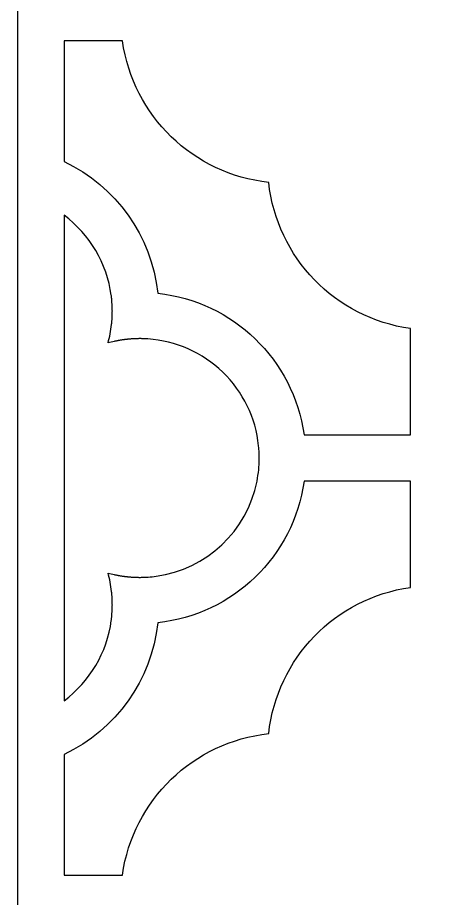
# Model space of a CAD drawing. Header units: centimetres. Extents: x -7.4 to -1.5, y -9 to 2.2.
# Drawn here: x -7.44 to -6.442, y -3.383 to -1.365 of the extents above; entities that cross this region are included whole.
import ezdxf

# ---------------------------------------------------------------- set-up
doc = ezdxf.new("R2010")
doc.units = ezdxf.units.CM
doc.header["$MEASUREMENT"] = 0
doc.layers.add('layer 1', color=7, linetype='Continuous')

msp = doc.modelspace()

# ---------------------------------------------------------------- linework, layer by layer
at = {"layer": 'layer 1', "color": 250}
for points, knots in [([(-7.43951, 2.23468), (-7.43951, 2.23468), (-7.33331, 2.23468), (-7.33331, 2.23468), (-7.33331, 2.23468), (-7.33331, 2.23468), (-1.60574, 2.23468), (-1.60574, 2.23468), (-1.60574, 2.23468), (-1.60574, 2.23468), (-1.49953, 2.23468), (-1.49953, 2.23468), (-1.49953, 2.23468), (-1.49953, 2.23468), (-1.49953, 2.12848), (-1.49953, 2.12848), (-1.49953, 2.12848), (-1.49953, 2.12848), (-1.49953, -8.89401), (-1.49953, -8.89401), (-1.49953, -8.89401), (-1.49953, -8.89401), (-1.49953, -9.00021), (-1.49953, -9.00021), (-1.49953, -9.00021), (-1.49953, -9.00021), (-1.60574, -9.00021), (-1.60574, -9.00021), (-1.60574, -9.00021), (-1.60574, -9.00021), (-7.33331, -9.00021), (-7.33331, -9.00021), (-7.33331, -9.00021), (-7.33331, -9.00021), (-7.43951, -9.00021), (-7.43951, -9.00021), (-7.43951, -9.00021), (-7.43951, -9.00021), (-7.43951, -8.89401), (-7.43951, -8.89401), (-7.43951, -8.89401), (-7.43951, -8.89401), (-7.43951, 2.12848), (-7.43951, 2.12848), (-7.43951, 2.12848), (-7.43951, 2.12848), (-7.43951, 2.23468), (-7.43951, 2.23468)], [0, 0, 0, 0, 0.0769231, 0.0769231, 0.0769231, 0.0769231, 0.1538462, 0.1538462, 0.1538462, 0.1538462, 0.2307692, 0.2307692, 0.2307692, 0.2307692, 0.3076923, 0.3076923, 0.3076923, 0.3076923, 0.3846154, 0.3846154, 0.3846154, 0.3846154, 0.4615385, 0.4615385, 0.4615385, 0.4615385, 0.5384615, 0.5384615, 0.5384615, 0.5384615, 0.6153846, 0.6153846, 0.6153846, 0.6153846, 0.6923077, 0.6923077, 0.6923077, 0.6923077, 0.7692308, 0.7692308, 0.7692308, 0.7692308, 0.8461538, 0.8461538, 0.8461538, 0.8461538, 1, 1, 1, 1]), ([(-7.33331, -1.41817), (-7.33331, -1.41817), (-7.3231, -1.41817), (-7.3231, -1.41817), (-7.3231, -1.41817), (-7.3231, -1.41817), (-7.25069, -1.41817), (-7.25069, -1.41817), (-7.25069, -1.41817), (-7.25069, -1.41817), (-7.19951, -1.41817), (-7.19951, -1.41817), (-7.19951, -1.41817), (-7.17531, -1.59033), (-7.03744, -1.72395), (-6.86457, -1.74245), (-6.86457, -1.74245), (-6.84596, -1.9153), (-6.71248, -2.05331), (-6.5403, -2.07738), (-6.5403, -2.07738), (-6.5403, -2.07738), (-6.5403, -2.12866), (-6.5403, -2.12866), (-6.5403, -2.12866), (-6.5403, -2.12866), (-6.5403, -2.15481), (-6.5403, -2.15481), (-6.5403, -2.15481), (-6.5403, -2.15481), (-6.5403, -2.2322), (-6.5403, -2.2322), (-6.5403, -2.2322), (-6.5403, -2.2322), (-6.5403, -2.32081), (-6.5403, -2.32081), (-6.5403, -2.32081), (-6.5403, -2.32081), (-6.66203, -2.32081), (-6.66203, -2.32081), (-6.66203, -2.32081), (-6.66203, -2.32081), (-6.78374, -2.32081), (-6.78374, -2.32081), (-6.78374, -2.32081), (-6.80795, -2.14866), (-6.94582, -2.01503), (-7.11868, -1.99654), (-7.11868, -1.99654), (-7.13302, -1.8654), (-7.21416, -1.75114), (-7.33331, -1.69451), (-7.33331, -1.69451), (-7.33331, -1.69451), (-7.33331, -1.41817), (-7.33331, -1.41817)], [0, 0, 0, 0, 0.0666667, 0.0666667, 0.0666667, 0.0666667, 0.1333333, 0.1333333, 0.1333333, 0.1333333, 0.2, 0.2, 0.2, 0.2, 0.2666667, 0.2666667, 0.2666667, 0.2666667, 0.3333333, 0.3333333, 0.3333333, 0.3333333, 0.4, 0.4, 0.4, 0.4, 0.4666667, 0.4666667, 0.4666667, 0.4666667, 0.5333333, 0.5333333, 0.5333333, 0.5333333, 0.6, 0.6, 0.6, 0.6, 0.6666667, 0.6666667, 0.6666667, 0.6666667, 0.7333333, 0.7333333, 0.7333333, 0.7333333, 0.8, 0.8, 0.8, 0.8, 0.8666667, 0.8666667, 0.8666667, 0.8666667, 1, 1, 1, 1]), ([(-7.33331, -1.8178), (-7.27401, -1.86182), (-7.23498, -1.92798), (-7.22508, -2.00118), (-7.22508, -2.00118), (-7.22508, -2.00118), (-7.22492, -2.00232), (-7.22492, -2.00232), (-7.22492, -2.00232), (-7.22492, -2.00232), (-7.22479, -2.00349), (-7.22479, -2.00349), (-7.22479, -2.00349), (-7.22479, -2.00349), (-7.22451, -2.00581), (-7.22451, -2.00581), (-7.22451, -2.00581), (-7.22451, -2.00581), (-7.2243, -2.00754), (-7.2243, -2.00754), (-7.2243, -2.00754), (-7.2243, -2.00754), (-7.22417, -2.0087), (-7.22417, -2.0087), (-7.22417, -2.0087), (-7.22417, -2.0087), (-7.224, -2.01044), (-7.224, -2.01044), (-7.224, -2.01044), (-7.224, -2.01044), (-7.22386, -2.01192), (-7.22386, -2.01192), (-7.22386, -2.01192), (-7.22386, -2.01192), (-7.22374, -2.01334), (-7.22374, -2.01334), (-7.22374, -2.01334), (-7.22374, -2.01334), (-7.22364, -2.01452), (-7.22364, -2.01452), (-7.22364, -2.01452), (-7.22364, -2.01452), (-7.22356, -2.01551), (-7.22356, -2.01551), (-7.22356, -2.01551), (-7.22356, -2.01551), (-7.22345, -2.01686), (-7.22345, -2.01686), (-7.22345, -2.01686), (-7.22345, -2.01686), (-7.22311, -2.02211), (-7.22311, -2.02211), (-7.22311, -2.02211), (-7.22311, -2.02211), (-7.22304, -2.02328), (-7.22304, -2.02328), (-7.22304, -2.02328), (-7.22304, -2.02328), (-7.223, -2.02446), (-7.223, -2.02446), (-7.223, -2.02446), (-7.223, -2.02446), (-7.22293, -2.02564), (-7.22293, -2.02564), (-7.22293, -2.02564), (-7.22293, -2.02564), (-7.22289, -2.02682), (-7.22289, -2.02682), (-7.22289, -2.02682), (-7.22289, -2.02682), (-7.22283, -2.02855), (-7.22283, -2.02855), (-7.22283, -2.02855), (-7.22283, -2.02855), (-7.22272, -2.03246), (-7.22272, -2.03246), (-7.22272, -2.03246), (-7.22272, -2.03246), (-7.22271, -2.03394), (-7.22271, -2.03394), (-7.22271, -2.03394), (-7.22271, -2.03394), (-7.22267, -2.03573), (-7.22267, -2.03573), (-7.22267, -2.03573), (-7.22267, -2.03573), (-7.22265, -2.03748), (-7.22265, -2.03748), (-7.22265, -2.03748), (-7.22265, -2.03748), (-7.22267, -2.03867), (-7.22267, -2.03867), (-7.22267, -2.03867), (-7.22267, -2.03867), (-7.22267, -2.03985), (-7.22267, -2.03985), (-7.22267, -2.03985), (-7.22267, -2.03985), (-7.22271, -2.04102), (-7.22271, -2.04102), (-7.22271, -2.04102), (-7.22271, -2.04102), (-7.22271, -2.0422), (-7.22271, -2.0422), (-7.22271, -2.0422), (-7.22271, -2.0422), (-7.22274, -2.04338), (-7.22274, -2.04338), (-7.22274, -2.04338), (-7.22274, -2.04338), (-7.22276, -2.04456), (-7.22276, -2.04456), (-7.22276, -2.04456), (-7.22276, -2.04456), (-7.22279, -2.04574), (-7.22279, -2.04574), (-7.22279, -2.04574), (-7.22279, -2.04574), (-7.22283, -2.04691), (-7.22283, -2.04691), (-7.22283, -2.04691), (-7.22283, -2.04691), (-7.22289, -2.04808), (-7.22289, -2.04808), (-7.22289, -2.04808), (-7.22289, -2.04808), (-7.22293, -2.04926), (-7.22293, -2.04926), (-7.22293, -2.04926), (-7.22293, -2.04926), (-7.223, -2.05045), (-7.223, -2.05045), (-7.223, -2.05045), (-7.223, -2.05045), (-7.22304, -2.0516), (-7.22304, -2.0516), (-7.22304, -2.0516), (-7.22304, -2.0516), (-7.22311, -2.05278), (-7.22311, -2.05278), (-7.22311, -2.05278), (-7.22311, -2.05278), (-7.22316, -2.05394), (-7.22316, -2.05394), (-7.22316, -2.05394), (-7.22316, -2.05394), (-7.22324, -2.05512), (-7.22324, -2.05512), (-7.22324, -2.05512), (-7.22324, -2.05512), (-7.2233, -2.05626), (-7.2233, -2.05626), (-7.2233, -2.05626), (-7.2233, -2.05626), (-7.2234, -2.05744), (-7.2234, -2.05744), (-7.2234, -2.05744), (-7.2234, -2.05744), (-7.22348, -2.0586), (-7.22348, -2.0586), (-7.22348, -2.0586), (-7.22348, -2.0586), (-7.22358, -2.05977), (-7.22358, -2.05977), (-7.22358, -2.05977), (-7.22358, -2.05977), (-7.22367, -2.06092), (-7.22367, -2.06092), (-7.22367, -2.06092), (-7.22367, -2.06092), (-7.2238, -2.06209), (-7.2238, -2.06209), (-7.2238, -2.06209), (-7.2238, -2.06209), (-7.22389, -2.06324), (-7.22389, -2.06324), (-7.22389, -2.06324), (-7.22389, -2.06324), (-7.224, -2.06439), (-7.224, -2.06439), (-7.224, -2.06439), (-7.224, -2.06439), (-7.22409, -2.06553), (-7.22409, -2.06553), (-7.22409, -2.06553), (-7.22409, -2.06553), (-7.22422, -2.06669), (-7.22422, -2.06669), (-7.22422, -2.06669), (-7.22422, -2.06669), (-7.22435, -2.06784), (-7.22435, -2.06784), (-7.22435, -2.06784), (-7.22593, -2.08221), (-7.22866, -2.09644), (-7.23252, -2.11037), (-7.23252, -2.11037), (-7.22779, -2.1091), (-7.22303, -2.10794), (-7.21825, -2.10689), (-7.21825, -2.10689), (-7.21825, -2.10689), (-7.21713, -2.10663), (-7.21713, -2.10663), (-7.21713, -2.10663), (-7.21713, -2.10663), (-7.21602, -2.10641), (-7.21602, -2.10641), (-7.21602, -2.10641), (-7.21602, -2.10641), (-7.2149, -2.10615), (-7.2149, -2.10615), (-7.2149, -2.10615), (-7.2149, -2.10615), (-7.21378, -2.10593), (-7.21378, -2.10593), (-7.21378, -2.10593), (-7.21378, -2.10593), (-7.21267, -2.10572), (-7.21267, -2.10572), (-7.21267, -2.10572), (-7.21267, -2.10572), (-7.21156, -2.1055), (-7.21156, -2.1055), (-7.21156, -2.1055), (-7.21156, -2.1055), (-7.21044, -2.10528), (-7.21044, -2.10528), (-7.21044, -2.10528), (-7.21044, -2.10528), (-7.20932, -2.10509), (-7.20932, -2.10509), (-7.20932, -2.10509), (-7.20932, -2.10509), (-7.20818, -2.10487), (-7.20818, -2.10487), (-7.20818, -2.10487), (-7.20818, -2.10487), (-7.20708, -2.10468), (-7.20708, -2.10468), (-7.20708, -2.10468), (-7.20708, -2.10468), (-7.20593, -2.10447), (-7.20593, -2.10447), (-7.20593, -2.10447), (-7.20593, -2.10447), (-7.20482, -2.10429), (-7.20482, -2.10429), (-7.20482, -2.10429), (-7.20482, -2.10429), (-7.20368, -2.1041), (-7.20368, -2.1041), (-7.20368, -2.1041), (-7.20368, -2.1041), (-7.20255, -2.10393), (-7.20255, -2.10393), (-7.20255, -2.10393), (-7.20255, -2.10393), (-7.20141, -2.10373), (-7.20141, -2.10373), (-7.20141, -2.10373), (-7.20141, -2.10373), (-7.20028, -2.10357), (-7.20028, -2.10357), (-7.20028, -2.10357), (-7.20028, -2.10357), (-7.19914, -2.1034), (-7.19914, -2.1034), (-7.19914, -2.1034), (-7.19914, -2.1034), (-7.19798, -2.10324), (-7.19798, -2.10324), (-7.19798, -2.10324), (-7.19798, -2.10324), (-7.19683, -2.10305), (-7.19683, -2.10305), (-7.19683, -2.10305), (-7.19683, -2.10305), (-7.19572, -2.10292), (-7.19572, -2.10292), (-7.19572, -2.10292), (-7.19572, -2.10292), (-7.19456, -2.10276), (-7.19456, -2.10276), (-7.19456, -2.10276), (-7.19456, -2.10276), (-7.19342, -2.10264), (-7.19342, -2.10264), (-7.19342, -2.10264), (-7.19342, -2.10264), (-7.19227, -2.10248), (-7.19227, -2.10248), (-7.19227, -2.10248), (-7.19227, -2.10248), (-7.19113, -2.10235), (-7.19113, -2.10235), (-7.19113, -2.10235), (-7.19113, -2.10235), (-7.18998, -2.10221), (-7.18998, -2.10221), (-7.18998, -2.10221), (-7.18998, -2.10221), (-7.18883, -2.10209), (-7.18883, -2.10209), (-7.18883, -2.10209), (-7.18883, -2.10209), (-7.18767, -2.10195), (-7.18767, -2.10195), (-7.18767, -2.10195), (-7.18767, -2.10195), (-7.18653, -2.10187), (-7.18653, -2.10187), (-7.18653, -2.10187), (-7.18653, -2.10187), (-7.18538, -2.10175), (-7.18538, -2.10175), (-7.18538, -2.10175), (-7.18538, -2.10175), (-7.18424, -2.10165), (-7.18424, -2.10165), (-7.18424, -2.10165), (-7.18424, -2.10165), (-7.18306, -2.10154), (-7.18306, -2.10154), (-7.18306, -2.10154), (-7.18306, -2.10154), (-7.18191, -2.10144), (-7.18191, -2.10144), (-7.18191, -2.10144), (-7.18191, -2.10144), (-7.18073, -2.10134), (-7.18073, -2.10134), (-7.18073, -2.10134), (-7.18073, -2.10134), (-7.17959, -2.10125), (-7.17959, -2.10125), (-7.17959, -2.10125), (-7.17959, -2.10125), (-7.1784, -2.10117), (-7.1784, -2.10117), (-7.1784, -2.10117), (-7.1784, -2.10117), (-7.17726, -2.1011), (-7.17726, -2.1011), (-7.17726, -2.1011), (-7.17726, -2.1011), (-7.17608, -2.10103), (-7.17608, -2.10103), (-7.17608, -2.10103), (-7.17608, -2.10103), (-7.17492, -2.10096), (-7.17492, -2.10096), (-7.17492, -2.10096), (-7.17492, -2.10096), (-7.17373, -2.1009), (-7.17373, -2.1009), (-7.17373, -2.1009), (-7.17373, -2.1009), (-7.17259, -2.10085), (-7.17259, -2.10085), (-7.17259, -2.10085), (-7.17259, -2.10085), (-7.1714, -2.10079), (-7.1714, -2.10079), (-7.1714, -2.10079), (-7.1714, -2.10079), (-7.17022, -2.10075), (-7.17022, -2.10075), (-7.17022, -2.10075), (-7.17022, -2.10075), (-7.16905, -2.10068), (-7.16905, -2.10068), (-7.16905, -2.10068), (-7.16905, -2.10068), (-7.16788, -2.10066), (-7.16788, -2.10066), (-7.16788, -2.10066), (-7.16788, -2.10066), (-7.1667, -2.10063), (-7.1667, -2.10063), (-7.1667, -2.10063), (-7.1667, -2.10063), (-7.16553, -2.1006), (-7.16553, -2.1006), (-7.16553, -2.1006), (-7.16553, -2.1006), (-7.16434, -2.10056), (-7.16434, -2.10056), (-7.16434, -2.10056), (-7.16434, -2.10056), (-7.16317, -2.10056), (-7.16317, -2.10056), (-7.16317, -2.10056), (-7.16317, -2.10056), (-7.16198, -2.10054), (-7.16198, -2.10054), (-7.16198, -2.10054), (-7.16198, -2.10054), (-7.16081, -2.10054), (-7.16081, -2.10054), (-7.16081, -2.10054), (-7.16081, -2.10054), (-7.15962, -2.10052), (-7.15962, -2.10052), (-7.15962, -2.10052), (-7.15962, -2.10052), (-7.15843, -2.10054), (-7.15843, -2.10054), (-7.15843, -2.10054), (-7.15843, -2.10054), (-7.157, -2.10055), (-7.157, -2.10055), (-7.157, -2.10055), (-7.157, -2.10055), (-7.15548, -2.10056), (-7.15548, -2.10056), (-7.15548, -2.10056), (-7.15548, -2.10056), (-7.15042, -2.1007), (-7.15042, -2.1007), (-7.15042, -2.1007), (-7.15042, -2.1007), (-7.14897, -2.10076), (-7.14897, -2.10076), (-7.14897, -2.10076), (-7.14897, -2.10076), (-7.14368, -2.10102), (-7.14368, -2.10102), (-7.14368, -2.10102), (-7.14368, -2.10102), (-7.14251, -2.10109), (-7.14251, -2.10109), (-7.14251, -2.10109), (-7.14251, -2.10109), (-7.14133, -2.10116), (-7.14133, -2.10116), (-7.14133, -2.10116), (-7.07697, -2.10558), (-7.01621, -2.13258), (-6.96978, -2.17735), (-6.96978, -2.17735), (-6.92333, -2.22214), (-6.89424, -2.28196), (-6.88766, -2.34614), (-6.88766, -2.34614), (-6.88766, -2.34614), (-6.88726, -2.3503), (-6.88726, -2.3503), (-6.88726, -2.3503), (-6.88726, -2.3503), (-6.88713, -2.35195), (-6.88713, -2.35195), (-6.88713, -2.35195), (-6.88684, -2.35573), (-6.88661, -2.35951), (-6.88645, -2.3633), (-6.88645, -2.3633), (-6.88645, -2.3633), (-6.88641, -2.36456), (-6.88641, -2.36456), (-6.88641, -2.36456), (-6.88641, -2.36456), (-6.88634, -2.36625), (-6.88634, -2.36625), (-6.88634, -2.36625), (-6.88634, -2.36625), (-6.88628, -2.36865), (-6.88628, -2.36865), (-6.88628, -2.36865), (-6.88628, -2.36865), (-6.88628, -2.36965), (-6.88628, -2.36965), (-6.88628, -2.36965), (-6.88628, -2.36965), (-6.88624, -2.37133), (-6.88624, -2.37133), (-6.88624, -2.37133), (-6.88624, -2.37133), (-6.88623, -2.37305), (-6.88623, -2.37305), (-6.88623, -2.37305), (-6.88623, -2.37305), (-6.88623, -2.37475), (-6.88623, -2.37475), (-6.88623, -2.37475), (-6.88623, -2.37475), (-6.88624, -2.37643), (-6.88624, -2.37643), (-6.88624, -2.37643), (-6.88624, -2.37643), (-6.88627, -2.3778), (-6.88627, -2.3778), (-6.88627, -2.3778), (-6.88627, -2.3778), (-6.88628, -2.37898), (-6.88628, -2.37898), (-6.88628, -2.37898), (-6.88628, -2.37898), (-6.88631, -2.38067), (-6.88631, -2.38067), (-6.88631, -2.38067), (-6.88631, -2.38067), (-6.88638, -2.38238), (-6.88638, -2.38238), (-6.88638, -2.38238), (-6.88638, -2.38238), (-6.88641, -2.38353), (-6.88641, -2.38353), (-6.88641, -2.38353), (-6.88658, -2.38791), (-6.88684, -2.39227), (-6.88719, -2.39664), (-6.88719, -2.39664), (-6.88719, -2.39664), (-6.88755, -2.40083), (-6.88755, -2.40083), (-6.88755, -2.40083), (-6.88846, -2.4096), (-6.88974, -2.41833), (-6.89141, -2.42698), (-6.89141, -2.42698), (-6.9139, -2.54138), (-7.00675, -2.62888), (-7.12225, -2.64473), (-7.12225, -2.64473), (-7.1283, -2.64557), (-7.13437, -2.64619), (-7.14046, -2.64661), (-7.14046, -2.64661), (-7.14046, -2.64661), (-7.1419, -2.64671), (-7.1419, -2.64671), (-7.1419, -2.64671), (-7.1419, -2.64671), (-7.14309, -2.64678), (-7.14309, -2.64678), (-7.14309, -2.64678), (-7.14309, -2.64678), (-7.14897, -2.64708), (-7.14897, -2.64708), (-7.14897, -2.64708), (-7.14897, -2.64708), (-7.15042, -2.64714), (-7.15042, -2.64714), (-7.15042, -2.64714), (-7.15042, -2.64714), (-7.15461, -2.64725), (-7.15461, -2.64725), (-7.15461, -2.64725), (-7.15461, -2.64725), (-7.15608, -2.64726), (-7.15608, -2.64726), (-7.15608, -2.64726), (-7.15608, -2.64726), (-7.15786, -2.6473), (-7.15786, -2.6473), (-7.15786, -2.6473), (-7.15786, -2.6473), (-7.15962, -2.64731), (-7.15962, -2.64731), (-7.15962, -2.64731), (-7.15962, -2.64731), (-7.16081, -2.6473), (-7.16081, -2.6473), (-7.16081, -2.6473), (-7.16081, -2.6473), (-7.16198, -2.6473), (-7.16198, -2.6473), (-7.16198, -2.6473), (-7.16198, -2.6473), (-7.16317, -2.64726), (-7.16317, -2.64726), (-7.16317, -2.64726), (-7.16317, -2.64726), (-7.16434, -2.64726), (-7.16434, -2.64726), (-7.16434, -2.64726), (-7.16434, -2.64726), (-7.16553, -2.64723), (-7.16553, -2.64723), (-7.16553, -2.64723), (-7.16553, -2.64723), (-7.1667, -2.64722), (-7.1667, -2.64722), (-7.1667, -2.64722), (-7.1667, -2.64722), (-7.16788, -2.64718), (-7.16788, -2.64718), (-7.16788, -2.64718), (-7.16788, -2.64718), (-7.16905, -2.64715), (-7.16905, -2.64715), (-7.16905, -2.64715), (-7.16905, -2.64715), (-7.17022, -2.64708), (-7.17022, -2.64708), (-7.17022, -2.64708), (-7.17022, -2.64708), (-7.1714, -2.64704), (-7.1714, -2.64704), (-7.1714, -2.64704), (-7.1714, -2.64704), (-7.17259, -2.64697), (-7.17259, -2.64697), (-7.17259, -2.64697), (-7.17259, -2.64697), (-7.17373, -2.64694), (-7.17373, -2.64694), (-7.17373, -2.64694), (-7.17373, -2.64694), (-7.17492, -2.64687), (-7.17492, -2.64687), (-7.17492, -2.64687), (-7.17492, -2.64687), (-7.17607, -2.64681), (-7.17607, -2.64681), (-7.17607, -2.64681), (-7.17607, -2.64681), (-7.17725, -2.64673), (-7.17725, -2.64673), (-7.17725, -2.64673), (-7.17725, -2.64673), (-7.17839, -2.64667), (-7.17839, -2.64667), (-7.17839, -2.64667), (-7.17839, -2.64667), (-7.17958, -2.64657), (-7.17958, -2.64657), (-7.17958, -2.64657), (-7.17958, -2.64657), (-7.18072, -2.64649), (-7.18072, -2.64649), (-7.18072, -2.64649), (-7.18072, -2.64649), (-7.1819, -2.64639), (-7.1819, -2.64639), (-7.1819, -2.64639), (-7.1819, -2.64639), (-7.18304, -2.6463), (-7.18304, -2.6463), (-7.18304, -2.6463), (-7.18304, -2.6463), (-7.1842, -2.64618), (-7.1842, -2.64618), (-7.1842, -2.64618), (-7.1842, -2.64618), (-7.18536, -2.64608), (-7.18536, -2.64608), (-7.18536, -2.64608), (-7.18536, -2.64608), (-7.18651, -2.64596), (-7.18651, -2.64596), (-7.18651, -2.64596), (-7.18651, -2.64596), (-7.18765, -2.64587), (-7.18765, -2.64587), (-7.18765, -2.64587), (-7.18765, -2.64587), (-7.18882, -2.64575), (-7.18882, -2.64575), (-7.18882, -2.64575), (-7.18882, -2.64575), (-7.18995, -2.64561), (-7.18995, -2.64561), (-7.18995, -2.64561), (-7.18995, -2.64561), (-7.1911, -2.64547), (-7.1911, -2.64547), (-7.1911, -2.64547), (-7.1911, -2.64547), (-7.19226, -2.64535), (-7.19226, -2.64535), (-7.19226, -2.64535), (-7.19226, -2.64535), (-7.1934, -2.64519), (-7.1934, -2.64519), (-7.1934, -2.64519), (-7.1934, -2.64519), (-7.19454, -2.64506), (-7.19454, -2.64506), (-7.19454, -2.64506), (-7.19454, -2.64506), (-7.1957, -2.64491), (-7.1957, -2.64491), (-7.1957, -2.64491), (-7.1957, -2.64491), (-7.19681, -2.64478), (-7.19681, -2.64478), (-7.19681, -2.64478), (-7.19681, -2.64478), (-7.19795, -2.6446), (-7.19795, -2.6446), (-7.19795, -2.6446), (-7.19795, -2.6446), (-7.1991, -2.64444), (-7.1991, -2.64444), (-7.1991, -2.64444), (-7.1991, -2.64444), (-7.20025, -2.64426), (-7.20025, -2.64426), (-7.20025, -2.64426), (-7.20025, -2.64426), (-7.20137, -2.6441), (-7.20137, -2.6441), (-7.20137, -2.6441), (-7.20137, -2.6441), (-7.20252, -2.64391), (-7.20252, -2.64391), (-7.20252, -2.64391), (-7.20252, -2.64391), (-7.20363, -2.64372), (-7.20363, -2.64372), (-7.20363, -2.64372), (-7.20363, -2.64372), (-7.20478, -2.64353), (-7.20478, -2.64353), (-7.20478, -2.64353), (-7.20478, -2.64353), (-7.2059, -2.64337), (-7.2059, -2.64337), (-7.2059, -2.64337), (-7.2059, -2.64337), (-7.20705, -2.64315), (-7.20705, -2.64315), (-7.20705, -2.64315), (-7.20705, -2.64315), (-7.20816, -2.64296), (-7.20816, -2.64296), (-7.20816, -2.64296), (-7.20816, -2.64296), (-7.20928, -2.64274), (-7.20928, -2.64274), (-7.20928, -2.64274), (-7.20928, -2.64274), (-7.2104, -2.64255), (-7.2104, -2.64255), (-7.2104, -2.64255), (-7.2104, -2.64255), (-7.21151, -2.64232), (-7.21151, -2.64232), (-7.21151, -2.64232), (-7.21151, -2.64232), (-7.21264, -2.64212), (-7.21264, -2.64212), (-7.21264, -2.64212), (-7.21264, -2.64212), (-7.21375, -2.64189), (-7.21375, -2.64189), (-7.21375, -2.64189), (-7.21375, -2.64189), (-7.21486, -2.64167), (-7.21486, -2.64167), (-7.21486, -2.64167), (-7.21486, -2.64167), (-7.21598, -2.64143), (-7.21598, -2.64143), (-7.21598, -2.64143), (-7.21598, -2.64143), (-7.21709, -2.6412), (-7.21709, -2.6412), (-7.21709, -2.6412), (-7.21709, -2.6412), (-7.21821, -2.64094), (-7.21821, -2.64094), (-7.21821, -2.64094), (-7.22299, -2.6399), (-7.22774, -2.63873), (-7.23246, -2.63745), (-7.23246, -2.63745), (-7.22865, -2.6514), (-7.22594, -2.66562), (-7.22436, -2.67999), (-7.22436, -2.67999), (-7.22436, -2.67999), (-7.22423, -2.68114), (-7.22423, -2.68114), (-7.22423, -2.68114), (-7.22423, -2.68114), (-7.22411, -2.68229), (-7.22411, -2.68229), (-7.22411, -2.68229), (-7.22411, -2.68229), (-7.224, -2.68344), (-7.224, -2.68344), (-7.224, -2.68344), (-7.224, -2.68344), (-7.22389, -2.68459), (-7.22389, -2.68459), (-7.22389, -2.68459), (-7.22389, -2.68459), (-7.2238, -2.68574), (-7.2238, -2.68574), (-7.2238, -2.68574), (-7.2238, -2.68574), (-7.22367, -2.68692), (-7.22367, -2.68692), (-7.22367, -2.68692), (-7.22367, -2.68692), (-7.22358, -2.68806), (-7.22358, -2.68806), (-7.22358, -2.68806), (-7.22358, -2.68806), (-7.22348, -2.68924), (-7.22348, -2.68924), (-7.22348, -2.68924), (-7.22348, -2.68924), (-7.2234, -2.69039), (-7.2234, -2.69039), (-7.2234, -2.69039), (-7.2234, -2.69039), (-7.2233, -2.69156), (-7.2233, -2.69156), (-7.2233, -2.69156), (-7.2233, -2.69156), (-7.22324, -2.69272), (-7.22324, -2.69272), (-7.22324, -2.69272), (-7.22324, -2.69272), (-7.22316, -2.69389), (-7.22316, -2.69389), (-7.22316, -2.69389), (-7.22316, -2.69389), (-7.22311, -2.69505), (-7.22311, -2.69505), (-7.22311, -2.69505), (-7.22311, -2.69505), (-7.22304, -2.69623), (-7.22304, -2.69623), (-7.22304, -2.69623), (-7.22304, -2.69623), (-7.223, -2.69739), (-7.223, -2.69739), (-7.223, -2.69739), (-7.223, -2.69739), (-7.22293, -2.69856), (-7.22293, -2.69856), (-7.22293, -2.69856), (-7.22293, -2.69856), (-7.22289, -2.69975), (-7.22289, -2.69975), (-7.22289, -2.69975), (-7.22289, -2.69975), (-7.22283, -2.70092), (-7.22283, -2.70092), (-7.22283, -2.70092), (-7.22283, -2.70092), (-7.22279, -2.7021), (-7.22279, -2.7021), (-7.22279, -2.7021), (-7.22279, -2.7021), (-7.22276, -2.70327), (-7.22276, -2.70327), (-7.22276, -2.70327), (-7.22276, -2.70327), (-7.22274, -2.70445), (-7.22274, -2.70445), (-7.22274, -2.70445), (-7.22274, -2.70445), (-7.22271, -2.70562), (-7.22271, -2.70562), (-7.22271, -2.70562), (-7.22271, -2.70562), (-7.22271, -2.70681), (-7.22271, -2.70681), (-7.22271, -2.70681), (-7.22271, -2.70681), (-7.22267, -2.70798), (-7.22267, -2.70798), (-7.22267, -2.70798), (-7.22267, -2.70798), (-7.22267, -2.70917), (-7.22267, -2.70917), (-7.22267, -2.70917), (-7.22267, -2.70917), (-7.22265, -2.71036), (-7.22265, -2.71036), (-7.22265, -2.71036), (-7.22265, -2.71036), (-7.22267, -2.71153), (-7.22267, -2.71153), (-7.22267, -2.71153), (-7.22267, -2.71153), (-7.22269, -2.71297), (-7.22269, -2.71297), (-7.22269, -2.71297), (-7.22269, -2.71297), (-7.22271, -2.7145), (-7.22271, -2.7145), (-7.22271, -2.7145), (-7.22271, -2.7145), (-7.22279, -2.71848), (-7.22279, -2.71848), (-7.22279, -2.71848), (-7.22279, -2.71848), (-7.22289, -2.72101), (-7.22289, -2.72101), (-7.22289, -2.72101), (-7.22289, -2.72101), (-7.22293, -2.7222), (-7.22293, -2.7222), (-7.22293, -2.7222), (-7.22293, -2.7222), (-7.223, -2.72337), (-7.223, -2.72337), (-7.223, -2.72337), (-7.223, -2.72337), (-7.22303, -2.7244), (-7.22303, -2.7244), (-7.22303, -2.7244), (-7.22303, -2.7244), (-7.22311, -2.72571), (-7.22311, -2.72571), (-7.22311, -2.72571), (-7.22311, -2.72571), (-7.22344, -2.73084), (-7.22344, -2.73084), (-7.22344, -2.73084), (-7.22344, -2.73084), (-7.22355, -2.73216), (-7.22355, -2.73216), (-7.22355, -2.73216), (-7.22355, -2.73216), (-7.22364, -2.73331), (-7.22364, -2.73331), (-7.22364, -2.73331), (-7.22364, -2.73331), (-7.22374, -2.73449), (-7.22374, -2.73449), (-7.22374, -2.73449), (-7.22374, -2.73449), (-7.22385, -2.73564), (-7.22385, -2.73564), (-7.22385, -2.73564), (-7.22385, -2.73564), (-7.22394, -2.73675), (-7.22394, -2.73675), (-7.22394, -2.73675), (-7.22394, -2.73675), (-7.22409, -2.7384), (-7.22409, -2.7384), (-7.22409, -2.7384), (-7.22409, -2.7384), (-7.22424, -2.73972), (-7.22424, -2.73972), (-7.22424, -2.73972), (-7.22424, -2.73972), (-7.22444, -2.74144), (-7.22444, -2.74144), (-7.22444, -2.74144), (-7.22444, -2.74144), (-7.22469, -2.74356), (-7.22469, -2.74356), (-7.22469, -2.74356), (-7.22469, -2.74356), (-7.22485, -2.74491), (-7.22485, -2.74491), (-7.22485, -2.74491), (-7.22485, -2.74491), (-7.22501, -2.74607), (-7.22501, -2.74607), (-7.22501, -2.74607), (-7.2348, -2.81947), (-7.27388, -2.88582), (-7.33331, -2.92998), (-7.33331, -2.92998), (-7.33331, -2.92998), (-7.33331, -1.8178), (-7.33331, -1.8178), (-7.33331, -1.8178), (-7.33331, -1.8178), (-7.33331, -1.8178), (-7.33331, -1.8178)], [0, 0, 0, 0, 0.0040984, 0.0040984, 0.0040984, 0.0040984, 0.0081967, 0.0081967, 0.0081967, 0.0081967, 0.0122951, 0.0122951, 0.0122951, 0.0122951, 0.0163934, 0.0163934, 0.0163934, 0.0163934, 0.0204918, 0.0204918, 0.0204918, 0.0204918, 0.0245902, 0.0245902, 0.0245902, 0.0245902, 0.0286885, 0.0286885, 0.0286885, 0.0286885, 0.0327869, 0.0327869, 0.0327869, 0.0327869, 0.0368852, 0.0368852, 0.0368852, 0.0368852, 0.0409836, 0.0409836, 0.0409836, 0.0409836, 0.045082, 0.045082, 0.045082, 0.045082, 0.0491803, 0.0491803, 0.0491803, 0.0491803, 0.0532787, 0.0532787, 0.0532787, 0.0532787, 0.057377, 0.057377, 0.057377, 0.057377, 0.0614754, 0.0614754, 0.0614754, 0.0614754, 0.0655738, 0.0655738, 0.0655738, 0.0655738, 0.0696721, 0.0696721, 0.0696721, 0.0696721, 0.0737705, 0.0737705, 0.0737705, 0.0737705, 0.0778689, 0.0778689, 0.0778689, 0.0778689, 0.0819672, 0.0819672, 0.0819672, 0.0819672, 0.0860656, 0.0860656, 0.0860656, 0.0860656, 0.0901639, 0.0901639, 0.0901639, 0.0901639, 0.0942623, 0.0942623, 0.0942623, 0.0942623, 0.0983607, 0.0983607, 0.0983607, 0.0983607, 0.102459, 0.102459, 0.102459, 0.102459, 0.1065574, 0.1065574, 0.1065574, 0.1065574, 0.1106557, 0.1106557, 0.1106557, 0.1106557, 0.1147541, 0.1147541, 0.1147541, 0.1147541, 0.1188525, 0.1188525, 0.1188525, 0.1188525, 0.1229508, 0.1229508, 0.1229508, 0.1229508, 0.1270492, 0.1270492, 0.1270492, 0.1270492, 0.1311475, 0.1311475, 0.1311475, 0.1311475, 0.1352459, 0.1352459, 0.1352459, 0.1352459, 0.1393443, 0.1393443, 0.1393443, 0.1393443, 0.1434426, 0.1434426, 0.1434426, 0.1434426, 0.147541, 0.147541, 0.147541, 0.147541, 0.1516393, 0.1516393, 0.1516393, 0.1516393, 0.1557377, 0.1557377, 0.1557377, 0.1557377, 0.1598361, 0.1598361, 0.1598361, 0.1598361, 0.1639344, 0.1639344, 0.1639344, 0.1639344, 0.1680328, 0.1680328, 0.1680328, 0.1680328, 0.1721311, 0.1721311, 0.1721311, 0.1721311, 0.1762295, 0.1762295, 0.1762295, 0.1762295, 0.1803279, 0.1803279, 0.1803279, 0.1803279, 0.1844262, 0.1844262, 0.1844262, 0.1844262, 0.1885246, 0.1885246, 0.1885246, 0.1885246, 0.192623, 0.192623, 0.192623, 0.192623, 0.1967213, 0.1967213, 0.1967213, 0.1967213, 0.2008197, 0.2008197, 0.2008197, 0.2008197, 0.204918, 0.204918, 0.204918, 0.204918, 0.2090164, 0.2090164, 0.2090164, 0.2090164, 0.2131148, 0.2131148, 0.2131148, 0.2131148, 0.2172131, 0.2172131, 0.2172131, 0.2172131, 0.2213115, 0.2213115, 0.2213115, 0.2213115, 0.2254098, 0.2254098, 0.2254098, 0.2254098, 0.2295082, 0.2295082, 0.2295082, 0.2295082, 0.2336066, 0.2336066, 0.2336066, 0.2336066, 0.2377049, 0.2377049, 0.2377049, 0.2377049, 0.2418033, 0.2418033, 0.2418033, 0.2418033, 0.2459016, 0.2459016, 0.2459016, 0.2459016, 0.25, 0.25, 0.25, 0.25, 0.2540984, 0.2540984, 0.2540984, 0.2540984, 0.2581967, 0.2581967, 0.2581967, 0.2581967, 0.2622951, 0.2622951, 0.2622951, 0.2622951, 0.2663934, 0.2663934, 0.2663934, 0.2663934, 0.2704918, 0.2704918, 0.2704918, 0.2704918, 0.2745902, 0.2745902, 0.2745902, 0.2745902, 0.2786885, 0.2786885, 0.2786885, 0.2786885, 0.2827869, 0.2827869, 0.2827869, 0.2827869, 0.2868852, 0.2868852, 0.2868852, 0.2868852, 0.2909836, 0.2909836, 0.2909836, 0.2909836, 0.295082, 0.295082, 0.295082, 0.295082, 0.2991803, 0.2991803, 0.2991803, 0.2991803, 0.3032787, 0.3032787, 0.3032787, 0.3032787, 0.307377, 0.307377, 0.307377, 0.307377, 0.3114754, 0.3114754, 0.3114754, 0.3114754, 0.3155738, 0.3155738, 0.3155738, 0.3155738, 0.3196721, 0.3196721, 0.3196721, 0.3196721, 0.3237705, 0.3237705, 0.3237705, 0.3237705, 0.3278689, 0.3278689, 0.3278689, 0.3278689, 0.3319672, 0.3319672, 0.3319672, 0.3319672, 0.3360656, 0.3360656, 0.3360656, 0.3360656, 0.3401639, 0.3401639, 0.3401639, 0.3401639, 0.3442623, 0.3442623, 0.3442623, 0.3442623, 0.3483607, 0.3483607, 0.3483607, 0.3483607, 0.352459, 0.352459, 0.352459, 0.352459, 0.3565574, 0.3565574, 0.3565574, 0.3565574, 0.3606557, 0.3606557, 0.3606557, 0.3606557, 0.3647541, 0.3647541, 0.3647541, 0.3647541, 0.3688525, 0.3688525, 0.3688525, 0.3688525, 0.3729508, 0.3729508, 0.3729508, 0.3729508, 0.3770492, 0.3770492, 0.3770492, 0.3770492, 0.3811475, 0.3811475, 0.3811475, 0.3811475, 0.3852459, 0.3852459, 0.3852459, 0.3852459, 0.3893443, 0.3893443, 0.3893443, 0.3893443, 0.3934426, 0.3934426, 0.3934426, 0.3934426, 0.397541, 0.397541, 0.397541, 0.397541, 0.4016393, 0.4016393, 0.4016393, 0.4016393, 0.4057377, 0.4057377, 0.4057377, 0.4057377, 0.4098361, 0.4098361, 0.4098361, 0.4098361, 0.4139344, 0.4139344, 0.4139344, 0.4139344, 0.4180328, 0.4180328, 0.4180328, 0.4180328, 0.4221311, 0.4221311, 0.4221311, 0.4221311, 0.4262295, 0.4262295, 0.4262295, 0.4262295, 0.4303279, 0.4303279, 0.4303279, 0.4303279, 0.4344262, 0.4344262, 0.4344262, 0.4344262, 0.4385246, 0.4385246, 0.4385246, 0.4385246, 0.442623, 0.442623, 0.442623, 0.442623, 0.4467213, 0.4467213, 0.4467213, 0.4467213, 0.4508197, 0.4508197, 0.4508197, 0.4508197, 0.454918, 0.454918, 0.454918, 0.454918, 0.4590164, 0.4590164, 0.4590164, 0.4590164, 0.4631148, 0.4631148, 0.4631148, 0.4631148, 0.4672131, 0.4672131, 0.4672131, 0.4672131, 0.4713115, 0.4713115, 0.4713115, 0.4713115, 0.4754098, 0.4754098, 0.4754098, 0.4754098, 0.4795082, 0.4795082, 0.4795082, 0.4795082, 0.4836066, 0.4836066, 0.4836066, 0.4836066, 0.4877049, 0.4877049, 0.4877049, 0.4877049, 0.4918033, 0.4918033, 0.4918033, 0.4918033, 0.4959016, 0.4959016, 0.4959016, 0.4959016, 0.5, 0.5, 0.5, 0.5, 0.5040984, 0.5040984, 0.5040984, 0.5040984, 0.5081967, 0.5081967, 0.5081967, 0.5081967, 0.5122951, 0.5122951, 0.5122951, 0.5122951, 0.5163934, 0.5163934, 0.5163934, 0.5163934, 0.5204918, 0.5204918, 0.5204918, 0.5204918, 0.5245902, 0.5245902, 0.5245902, 0.5245902, 0.5286885, 0.5286885, 0.5286885, 0.5286885, 0.5327869, 0.5327869, 0.5327869, 0.5327869, 0.5368852, 0.5368852, 0.5368852, 0.5368852, 0.5409836, 0.5409836, 0.5409836, 0.5409836, 0.545082, 0.545082, 0.545082, 0.545082, 0.5491803, 0.5491803, 0.5491803, 0.5491803, 0.5532787, 0.5532787, 0.5532787, 0.5532787, 0.557377, 0.557377, 0.557377, 0.557377, 0.5614754, 0.5614754, 0.5614754, 0.5614754, 0.5655738, 0.5655738, 0.5655738, 0.5655738, 0.5696721, 0.5696721, 0.5696721, 0.5696721, 0.5737705, 0.5737705, 0.5737705, 0.5737705, 0.5778689, 0.5778689, 0.5778689, 0.5778689, 0.5819672, 0.5819672, 0.5819672, 0.5819672, 0.5860656, 0.5860656, 0.5860656, 0.5860656, 0.5901639, 0.5901639, 0.5901639, 0.5901639, 0.5942623, 0.5942623, 0.5942623, 0.5942623, 0.5983607, 0.5983607, 0.5983607, 0.5983607, 0.602459, 0.602459, 0.602459, 0.602459, 0.6065574, 0.6065574, 0.6065574, 0.6065574, 0.6106557, 0.6106557, 0.6106557, 0.6106557, 0.6147541, 0.6147541, 0.6147541, 0.6147541, 0.6188525, 0.6188525, 0.6188525, 0.6188525, 0.6229508, 0.6229508, 0.6229508, 0.6229508, 0.6270492, 0.6270492, 0.6270492, 0.6270492, 0.6311475, 0.6311475, 0.6311475, 0.6311475, 0.6352459, 0.6352459, 0.6352459, 0.6352459, 0.6393443, 0.6393443, 0.6393443, 0.6393443, 0.6434426, 0.6434426, 0.6434426, 0.6434426, 0.647541, 0.647541, 0.647541, 0.647541, 0.6516393, 0.6516393, 0.6516393, 0.6516393, 0.6557377, 0.6557377, 0.6557377, 0.6557377, 0.6598361, 0.6598361, 0.6598361, 0.6598361, 0.6639344, 0.6639344, 0.6639344, 0.6639344, 0.6680328, 0.6680328, 0.6680328, 0.6680328, 0.6721311, 0.6721311, 0.6721311, 0.6721311, 0.6762295, 0.6762295, 0.6762295, 0.6762295, 0.6803279, 0.6803279, 0.6803279, 0.6803279, 0.6844262, 0.6844262, 0.6844262, 0.6844262, 0.6885246, 0.6885246, 0.6885246, 0.6885246, 0.692623, 0.692623, 0.692623, 0.692623, 0.6967213, 0.6967213, 0.6967213, 0.6967213, 0.7008197, 0.7008197, 0.7008197, 0.7008197, 0.704918, 0.704918, 0.704918, 0.704918, 0.7090164, 0.7090164, 0.7090164, 0.7090164, 0.7131148, 0.7131148, 0.7131148, 0.7131148, 0.7172131, 0.7172131, 0.7172131, 0.7172131, 0.7213115, 0.7213115, 0.7213115, 0.7213115, 0.7254098, 0.7254098, 0.7254098, 0.7254098, 0.7295082, 0.7295082, 0.7295082, 0.7295082, 0.7336066, 0.7336066, 0.7336066, 0.7336066, 0.7377049, 0.7377049, 0.7377049, 0.7377049, 0.7418033, 0.7418033, 0.7418033, 0.7418033, 0.7459016, 0.7459016, 0.7459016, 0.7459016, 0.75, 0.75, 0.75, 0.75, 0.7540984, 0.7540984, 0.7540984, 0.7540984, 0.7581967, 0.7581967, 0.7581967, 0.7581967, 0.7622951, 0.7622951, 0.7622951, 0.7622951, 0.7663934, 0.7663934, 0.7663934, 0.7663934, 0.7704918, 0.7704918, 0.7704918, 0.7704918, 0.7745902, 0.7745902, 0.7745902, 0.7745902, 0.7786885, 0.7786885, 0.7786885, 0.7786885, 0.7827869, 0.7827869, 0.7827869, 0.7827869, 0.7868852, 0.7868852, 0.7868852, 0.7868852, 0.7909836, 0.7909836, 0.7909836, 0.7909836, 0.795082, 0.795082, 0.795082, 0.795082, 0.7991803, 0.7991803, 0.7991803, 0.7991803, 0.8032787, 0.8032787, 0.8032787, 0.8032787, 0.807377, 0.807377, 0.807377, 0.807377, 0.8114754, 0.8114754, 0.8114754, 0.8114754, 0.8155738, 0.8155738, 0.8155738, 0.8155738, 0.8196721, 0.8196721, 0.8196721, 0.8196721, 0.8237705, 0.8237705, 0.8237705, 0.8237705, 0.8278689, 0.8278689, 0.8278689, 0.8278689, 0.8319672, 0.8319672, 0.8319672, 0.8319672, 0.8360656, 0.8360656, 0.8360656, 0.8360656, 0.8401639, 0.8401639, 0.8401639, 0.8401639, 0.8442623, 0.8442623, 0.8442623, 0.8442623, 0.8483607, 0.8483607, 0.8483607, 0.8483607, 0.852459, 0.852459, 0.852459, 0.852459, 0.8565574, 0.8565574, 0.8565574, 0.8565574, 0.8606557, 0.8606557, 0.8606557, 0.8606557, 0.8647541, 0.8647541, 0.8647541, 0.8647541, 0.8688525, 0.8688525, 0.8688525, 0.8688525, 0.8729508, 0.8729508, 0.8729508, 0.8729508, 0.8770492, 0.8770492, 0.8770492, 0.8770492, 0.8811475, 0.8811475, 0.8811475, 0.8811475, 0.8852459, 0.8852459, 0.8852459, 0.8852459, 0.8893443, 0.8893443, 0.8893443, 0.8893443, 0.8934426, 0.8934426, 0.8934426, 0.8934426, 0.897541, 0.897541, 0.897541, 0.897541, 0.9016393, 0.9016393, 0.9016393, 0.9016393, 0.9057377, 0.9057377, 0.9057377, 0.9057377, 0.9098361, 0.9098361, 0.9098361, 0.9098361, 0.9139344, 0.9139344, 0.9139344, 0.9139344, 0.9180328, 0.9180328, 0.9180328, 0.9180328, 0.9221311, 0.9221311, 0.9221311, 0.9221311, 0.9262295, 0.9262295, 0.9262295, 0.9262295, 0.9303279, 0.9303279, 0.9303279, 0.9303279, 0.9344262, 0.9344262, 0.9344262, 0.9344262, 0.9385246, 0.9385246, 0.9385246, 0.9385246, 0.942623, 0.942623, 0.942623, 0.942623, 0.9467213, 0.9467213, 0.9467213, 0.9467213, 0.9508197, 0.9508197, 0.9508197, 0.9508197, 0.954918, 0.954918, 0.954918, 0.954918, 0.9590164, 0.9590164, 0.9590164, 0.9590164, 0.9631148, 0.9631148, 0.9631148, 0.9631148, 0.9672131, 0.9672131, 0.9672131, 0.9672131, 0.9713115, 0.9713115, 0.9713115, 0.9713115, 0.9754098, 0.9754098, 0.9754098, 0.9754098, 0.9795082, 0.9795082, 0.9795082, 0.9795082, 0.9836066, 0.9836066, 0.9836066, 0.9836066, 0.9877049, 0.9877049, 0.9877049, 0.9877049, 0.9918033, 0.9918033, 0.9918033, 0.9918033, 1, 1, 1, 1]), ([(-7.33331, -3.05331), (-7.21419, -2.99664), (-7.13297, -2.88243), (-7.11868, -2.7513), (-7.11868, -2.7513), (-6.94583, -2.73267), (-6.80781, -2.59919), (-6.78374, -2.42701), (-6.78374, -2.42701), (-6.78374, -2.42701), (-6.66203, -2.42701), (-6.66203, -2.42701), (-6.66203, -2.42701), (-6.66203, -2.42701), (-6.5403, -2.42701), (-6.5403, -2.42701), (-6.5403, -2.42701), (-6.5403, -2.42701), (-6.5403, -2.51562), (-6.5403, -2.51562), (-6.5403, -2.51562), (-6.5403, -2.51562), (-6.5403, -2.59305), (-6.5403, -2.59305), (-6.5403, -2.59305), (-6.5403, -2.59305), (-6.5403, -2.61918), (-6.5403, -2.61918), (-6.5403, -2.61918), (-6.5403, -2.61918), (-6.5403, -2.67045), (-6.5403, -2.67045), (-6.5403, -2.67045), (-6.71246, -2.69465), (-6.84609, -2.83251), (-6.86457, -3.00538), (-6.86457, -3.00538), (-7.03743, -3.02401), (-7.17544, -3.15748), (-7.19951, -3.32966), (-7.19951, -3.32966), (-7.19951, -3.32966), (-7.25069, -3.32966), (-7.25069, -3.32966), (-7.25069, -3.32966), (-7.25069, -3.32966), (-7.3231, -3.32966), (-7.3231, -3.32966), (-7.3231, -3.32966), (-7.3231, -3.32966), (-7.33331, -3.32966), (-7.33331, -3.32966), (-7.33331, -3.32966), (-7.33331, -3.32966), (-7.33331, -3.05331), (-7.33331, -3.05331), (-7.33331, -3.05331), (-7.33331, -3.05331), (-7.33331, -3.05331), (-7.33331, -3.05331)], [0, 0, 0, 0, 0.0625, 0.0625, 0.0625, 0.0625, 0.125, 0.125, 0.125, 0.125, 0.1875, 0.1875, 0.1875, 0.1875, 0.25, 0.25, 0.25, 0.25, 0.3125, 0.3125, 0.3125, 0.3125, 0.375, 0.375, 0.375, 0.375, 0.4375, 0.4375, 0.4375, 0.4375, 0.5, 0.5, 0.5, 0.5, 0.5625, 0.5625, 0.5625, 0.5625, 0.625, 0.625, 0.625, 0.625, 0.6875, 0.6875, 0.6875, 0.6875, 0.75, 0.75, 0.75, 0.75, 0.8125, 0.8125, 0.8125, 0.8125, 0.875, 0.875, 0.875, 0.875, 1, 1, 1, 1])]:
    msp.add_open_spline(points, degree=3, knots=knots, dxfattribs=at)

doc.saveas('drawing.dxf')
